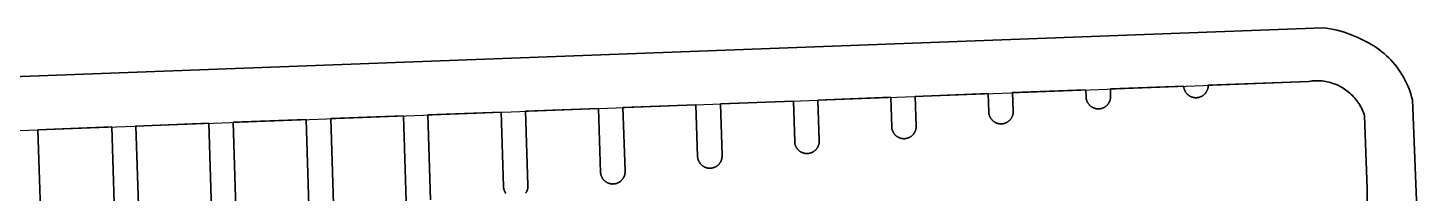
# Model space of a CAD drawing. Header units: millimetres. Extents: x 0 to 1874, y -1069 to 681.
# Drawn here: x 1485.7 to 1805, y 340.2 to 378.1 of the extents above; entities that cross this region are included whole.
import ezdxf

# ---------------------------------------------------------------- set-up
doc = ezdxf.new("R2010")
doc.units = ezdxf.units.MM
doc.layers.add('Blocks', color=7, linetype='Continuous')
doc.layers.add('Blocks$Inner', color=7, linetype='Continuous', lineweight=25, true_color=0x007f00)
doc.layers.add('Blocks$Outline', color=7, linetype='Continuous', lineweight=35, true_color=0xff3f3f)

# ---------------------------------------------------------------- blocks, each defined once
blk = doc.blocks.new('Hee Lounge Chair Side')
at = {"layer": 'Blocks$Inner'}
for points in [[(709.08, 334.61), (707.97, 361.63), (707.79, 362.3), (707.59, 362.97), (707.36, 363.63), (707.12, 364.29), (706.85, 364.93), (706.56, 365.57), (706.25, 366.2), (705.91, 366.81), (705.56, 367.41), (705.18, 368), (704.79, 368.58), (704.37, 369.14), (703.94, 369.69), (703.49, 370.22), (703.02, 370.74), (702.53, 371.24), (702.02, 371.72), (701.5, 372.19), (700.97, 372.64), (700.41, 373.07), (699.85, 373.48), (699.27, 373.87), (698.68, 374.24), (698.07, 374.59), (697.45, 374.92), (696.83, 375.22), (696.19, 375.51), (695.43, 375.88), (694.67, 376.22), (693.89, 376.53), (693.1, 376.82), (692.31, 377.09), (691.5, 377.33), (690.69, 377.54), (689.88, 377.72), (689.05, 377.88), (688.22, 378.01), (687.39, 378.11), (261.13, 362.21)], [(267.04, 349.99), (684.14, 365.83), (684.53, 365.89), (684.92, 365.94), (685.31, 365.97), (685.7, 365.98), (686.09, 365.99), (686.48, 365.98), (686.87, 365.96), (687.26, 365.92), (687.65, 365.87), (688.04, 365.81), (688.42, 365.73), (688.8, 365.65), (689.18, 365.54), (689.56, 365.43), (689.93, 365.3), (690.29, 365.16), (690.65, 365.01), (691.01, 364.85), (691.36, 364.67), (691.7, 364.48), (692.04, 364.28), (692.37, 364.07), (692.69, 363.85), (693.01, 363.62), (693.31, 363.37), (693.61, 363.12), (693.9, 362.85), (694.18, 362.58), (694.45, 362.3), (694.71, 362), (694.96, 361.7), (695.2, 361.39), (695.43, 361.08), (695.65, 360.75), (695.86, 360.42), (696.06, 360.08), (696.24, 359.74), (696.41, 359.38), (696.57, 359.03), (696.72, 358.66), (696.86, 358.3), (696.98, 357.92), (697.54, 341.18), (697.72, 324.42)], [(632.93, 363.89), (632.98, 362.18), (632.99, 362.08), (633, 361.99), (633.01, 361.89), (633.03, 361.79), (633.05, 361.7), (633.07, 361.6), (633.1, 361.51), (633.13, 361.42), (633.16, 361.33), (633.2, 361.24), (633.24, 361.15), (633.28, 361.06), (633.33, 360.97), (633.38, 360.89), (633.43, 360.81), (633.48, 360.73), (633.54, 360.65), (633.6, 360.57), (633.66, 360.5), (633.73, 360.42), (633.79, 360.35), (633.86, 360.28), (633.94, 360.22), (634.01, 360.16), (634.09, 360.1), (634.17, 360.04), (634.25, 359.98), (634.33, 359.93), (634.41, 359.88), (634.5, 359.84), (634.59, 359.79), (634.67, 359.75), (634.76, 359.71), (634.86, 359.68), (634.95, 359.65), (635.04, 359.62), (635.14, 359.6), (635.23, 359.58), (635.33, 359.56), (635.42, 359.54), (635.52, 359.53), (635.62, 359.53), (635.71, 359.52), (635.81, 359.52), (635.91, 359.52), (636.01, 359.53), (636.1, 359.54), (636.2, 359.55), (636.3, 359.57), (636.39, 359.58), (636.49, 359.61), (636.58, 359.63), (636.67, 359.66), (636.77, 359.69), (636.86, 359.73), (636.95, 359.77), (637.03, 359.81), (637.12, 359.85), (637.21, 359.9), (637.29, 359.95), (637.37, 360), (637.45, 360.06), (637.53, 360.12), (637.61, 360.18), (637.68, 360.24), (637.75, 360.31), (637.82, 360.38), (637.89, 360.45), (637.95, 360.52), (638.01, 360.6), (638.07, 360.67), (638.13, 360.75), (638.18, 360.84), (638.23, 360.92), (638.28, 361), (638.32, 361.09), (638.36, 361.18), (638.4, 361.27), (638.44, 361.36), (638.47, 361.45), (638.5, 361.54), (638.53, 361.64), (638.55, 361.73), (638.57, 361.83), (638.58, 361.92), (638.6, 362.02), (638.61, 362.12), (638.61, 362.22), (638.61, 362.31), (638.61, 362.41), (638.61, 362.51), (638.56, 364.1)], [(655.41, 364.74), (655.42, 364.65), (655.43, 364.55), (655.45, 364.45), (655.46, 364.36), (655.48, 364.26), (655.51, 364.17), (655.53, 364.07), (655.56, 363.98), (655.6, 363.89), (655.63, 363.8), (655.67, 363.71), (655.72, 363.62), (655.76, 363.54), (655.81, 363.45), (655.86, 363.37), (655.92, 363.29), (655.97, 363.21), (656.03, 363.13), (656.1, 363.06), (656.16, 362.98), (656.23, 362.91), (656.3, 362.85), (656.37, 362.78), (656.45, 362.72), (656.52, 362.66), (656.6, 362.6), (656.68, 362.54), (656.76, 362.49), (656.85, 362.44), (656.93, 362.4), (657.02, 362.35), (657.11, 362.31), (657.2, 362.28), (657.29, 362.24), (657.38, 362.21), (657.48, 362.18), (657.57, 362.16), (657.67, 362.14), (657.76, 362.12), (657.86, 362.11), (657.95, 362.09), (658.05, 362.09), (658.15, 362.08), (658.25, 362.08), (658.34, 362.08), (658.44, 362.09), (658.54, 362.1), (658.64, 362.11), (658.73, 362.13), (658.83, 362.15), (658.92, 362.17), (659.02, 362.19), (659.11, 362.22), (659.2, 362.25), (659.29, 362.29), (659.38, 362.33), (659.47, 362.37), (659.56, 362.41), (659.64, 362.46), (659.72, 362.51), (659.81, 362.56), (659.89, 362.62), (659.96, 362.68), (660.04, 362.74), (660.11, 362.8), (660.19, 362.87), (660.25, 362.94), (660.32, 363.01), (660.38, 363.08), (660.45, 363.16), (660.51, 363.24), (660.56, 363.32), (660.61, 363.4), (660.67, 363.48), (660.71, 363.57), (660.76, 363.65), (660.8, 363.74), (660.84, 363.83), (660.87, 363.92), (660.91, 364.01), (660.93, 364.11), (660.96, 364.2), (660.98, 364.29), (661, 364.39), (661.02, 364.49), (661.03, 364.58), (661.04, 364.68), (661.05, 364.78), (661.05, 364.87), (661.05, 364.97), (661.04, 365.07)], [(565.72, 361.33), (566.01, 351.94), (566.02, 351.84), (566.03, 351.75), (566.04, 351.65), (566.06, 351.56), (566.08, 351.46), (566.11, 351.37), (566.13, 351.27), (566.16, 351.18), (566.2, 351.09), (566.23, 351), (566.27, 350.91), (566.32, 350.82), (566.36, 350.73), (566.41, 350.65), (566.46, 350.57), (566.52, 350.49), (566.57, 350.41), (566.63, 350.33), (566.7, 350.26), (566.76, 350.18), (566.83, 350.11), (566.9, 350.05), (566.97, 349.98), (567.04, 349.92), (567.12, 349.86), (567.2, 349.8), (567.28, 349.74), (567.36, 349.69), (567.45, 349.64), (567.53, 349.6), (567.62, 349.55), (567.71, 349.51), (567.8, 349.48), (567.89, 349.44), (567.98, 349.41), (568.08, 349.38), (568.17, 349.36), (568.26, 349.34), (568.36, 349.32), (568.46, 349.31), (568.55, 349.29), (568.65, 349.29), (568.75, 349.28), (568.85, 349.28), (568.94, 349.28), (569.04, 349.29), (569.14, 349.3), (569.23, 349.31), (569.33, 349.33), (569.43, 349.34), (569.52, 349.37), (569.61, 349.39), (569.71, 349.42), (569.8, 349.45), (569.89, 349.49), (569.98, 349.53), (570.07, 349.57), (570.15, 349.61), (570.24, 349.66), (570.32, 349.71), (570.41, 349.76), (570.49, 349.82), (570.56, 349.88), (570.64, 349.94), (570.71, 350), (570.78, 350.07), (570.85, 350.14), (570.92, 350.21), (570.98, 350.28), (571.04, 350.36), (571.1, 350.44), (571.16, 350.52), (571.21, 350.6), (571.26, 350.68), (571.31, 350.76), (571.36, 350.85), (571.4, 350.94), (571.44, 351.03), (571.47, 351.12), (571.5, 351.21), (571.53, 351.3), (571.56, 351.4), (571.58, 351.49), (571.6, 351.59), (571.62, 351.69), (571.63, 351.78), (571.64, 351.88), (571.64, 351.98), (571.65, 352.07), (571.65, 352.17), (571.64, 352.27), (571.34, 361.55)], [(588.09, 362.18), (588.31, 355.34), (588.31, 355.25), (588.32, 355.15), (588.34, 355.05), (588.36, 354.96), (588.38, 354.86), (588.4, 354.77), (588.43, 354.68), (588.46, 354.58), (588.49, 354.49), (588.53, 354.4), (588.57, 354.31), (588.61, 354.22), (588.65, 354.14), (588.7, 354.05), (588.76, 353.97), (588.81, 353.89), (588.87, 353.81), (588.93, 353.73), (588.99, 353.66), (589.05, 353.59), (589.12, 353.52), (589.19, 353.45), (589.26, 353.38), (589.34, 353.32), (589.41, 353.26), (589.49, 353.2), (589.57, 353.15), (589.66, 353.1), (589.74, 353.05), (589.83, 353), (589.91, 352.96), (590, 352.92), (590.09, 352.88), (590.18, 352.84), (590.28, 352.81), (590.37, 352.79), (590.46, 352.76), (590.56, 352.74), (590.65, 352.72), (590.75, 352.71), (590.85, 352.7), (590.94, 352.69), (591.04, 352.69), (591.14, 352.68), (591.24, 352.69), (591.33, 352.69), (591.43, 352.7), (591.53, 352.71), (591.62, 352.73), (591.72, 352.75), (591.81, 352.77), (591.91, 352.8), (592, 352.82), (592.09, 352.86), (592.18, 352.89), (592.27, 352.93), (592.36, 352.97), (592.45, 353.02), (592.53, 353.06), (592.62, 353.11), (592.7, 353.17), (592.78, 353.22), (592.86, 353.28), (592.93, 353.34), (593.01, 353.41), (593.08, 353.47), (593.15, 353.54), (593.21, 353.61), (593.28, 353.69), (593.34, 353.76), (593.4, 353.84), (593.45, 353.92), (593.51, 354), (593.56, 354.08), (593.6, 354.17), (593.65, 354.26), (593.69, 354.34), (593.73, 354.43), (593.77, 354.52), (593.8, 354.62), (593.83, 354.71), (593.85, 354.8), (593.87, 354.9), (593.89, 354.99), (593.91, 355.09), (593.92, 355.19), (593.93, 355.28), (593.94, 355.38), (593.94, 355.48), (593.94, 355.57), (593.94, 355.67), (593.72, 362.4)], [(610.48, 363.03), (610.61, 358.75), (610.62, 358.65), (610.63, 358.56), (610.64, 358.46), (610.66, 358.36), (610.68, 358.27), (610.7, 358.17), (610.73, 358.08), (610.76, 357.99), (610.79, 357.9), (610.83, 357.81), (610.87, 357.72), (610.91, 357.63), (610.96, 357.54), (611.01, 357.46), (611.06, 357.38), (611.11, 357.3), (611.17, 357.22), (611.23, 357.14), (611.29, 357.06), (611.36, 356.99), (611.42, 356.92), (611.49, 356.85), (611.57, 356.79), (611.64, 356.73), (611.72, 356.67), (611.79, 356.61), (611.88, 356.55), (611.96, 356.5), (612.04, 356.45), (612.13, 356.4), (612.21, 356.36), (612.3, 356.32), (612.39, 356.28), (612.48, 356.25), (612.58, 356.22), (612.67, 356.19), (612.76, 356.17), (612.86, 356.15), (612.96, 356.13), (613.05, 356.11), (613.15, 356.1), (613.25, 356.09), (613.34, 356.09), (613.44, 356.09), (613.54, 356.09), (613.64, 356.1), (613.73, 356.11), (613.83, 356.12), (613.93, 356.13), (614.02, 356.15), (614.12, 356.18), (614.21, 356.2), (614.3, 356.23), (614.39, 356.26), (614.49, 356.3), (614.58, 356.34), (614.66, 356.38), (614.75, 356.42), (614.84, 356.47), (614.92, 356.52), (615, 356.57), (615.08, 356.63), (615.16, 356.69), (615.23, 356.75), (615.31, 356.81), (615.38, 356.88), (615.45, 356.95), (615.51, 357.02), (615.58, 357.09), (615.64, 357.17), (615.7, 357.24), (615.76, 357.32), (615.81, 357.41), (615.86, 357.49), (615.91, 357.57), (615.95, 357.66), (615.99, 357.75), (616.03, 357.84), (616.07, 357.93), (616.1, 358.02), (616.13, 358.11), (616.15, 358.21), (616.18, 358.3), (616.2, 358.4), (616.21, 358.49), (616.22, 358.59), (616.23, 358.69), (616.24, 358.78), (616.24, 358.88), (616.24, 358.98), (616.24, 359.08), (616.1, 363.25)], [(476.08, 357.93), (476.69, 338.33)], [(482.32, 338.66), (481.68, 358.14)], [(498.55, 358.78), (499.08, 341.68), (499.09, 341.58), (499.1, 341.48), (499.11, 341.39), (499.13, 341.29), (499.15, 341.2), (499.17, 341.1), (499.2, 341.01), (499.23, 340.92), (499.26, 340.82), (499.3, 340.73), (499.34, 340.65), (499.38, 340.56), (499.43, 340.47), (499.48, 340.39), (499.53, 340.3), (499.58, 340.22), (499.64, 340.14)], [(504.17, 340.17), (504.23, 340.25), (504.28, 340.33), (504.33, 340.42), (504.38, 340.5), (504.42, 340.59), (504.47, 340.68), (504.5, 340.77), (504.54, 340.86), (504.57, 340.95), (504.6, 341.04), (504.63, 341.14), (504.65, 341.23), (504.67, 341.33), (504.68, 341.42), (504.7, 341.52), (504.71, 341.62), (504.71, 341.71), (504.71, 341.81), (504.71, 341.91), (504.71, 342.01), (504.15, 359)], [(520.95, 359.63), (521.4, 344.95), (521.41, 344.86), (521.42, 344.76), (521.43, 344.66), (521.45, 344.57), (521.47, 344.47), (521.49, 344.38), (521.52, 344.28), (521.55, 344.19), (521.58, 344.1), (521.62, 344.01), (521.66, 343.92), (521.7, 343.83), (521.75, 343.75), (521.8, 343.66), (521.85, 343.58), (521.9, 343.5), (521.96, 343.42), (522.02, 343.34), (522.08, 343.27), (522.15, 343.2), (522.22, 343.13), (522.29, 343.06), (522.36, 342.99), (522.43, 342.93), (522.51, 342.87), (522.59, 342.81), (522.67, 342.76), (522.75, 342.7), (522.83, 342.65), (522.92, 342.61), (523.01, 342.57), (523.1, 342.52), (523.19, 342.49), (523.28, 342.45), (523.37, 342.42), (523.46, 342.4), (523.56, 342.37), (523.65, 342.35), (523.75, 342.33), (523.84, 342.32), (523.94, 342.31), (524.04, 342.3), (524.14, 342.29), (524.23, 342.29), (524.33, 342.3), (524.43, 342.3), (524.52, 342.31), (524.62, 342.32), (524.72, 342.34), (524.81, 342.36), (524.91, 342.38), (525, 342.4), (525.09, 342.43), (525.19, 342.47), (525.28, 342.5), (525.37, 342.54), (525.46, 342.58), (525.54, 342.62), (525.63, 342.67), (525.71, 342.72), (525.79, 342.78), (525.87, 342.83), (525.95, 342.89), (526.03, 342.95), (526.1, 343.01), (526.17, 343.08), (526.24, 343.15), (526.31, 343.22), (526.37, 343.29), (526.43, 343.37), (526.49, 343.45), (526.55, 343.53), (526.6, 343.61), (526.65, 343.69), (526.7, 343.78), (526.74, 343.86), (526.78, 343.95), (526.82, 344.04), (526.86, 344.13), (526.89, 344.22), (526.92, 344.32), (526.95, 344.41), (526.97, 344.51), (526.99, 344.6), (527, 344.7), (527.02, 344.79), (527.03, 344.89), (527.03, 344.99), (527.03, 345.09), (527.03, 345.18), (527.03, 345.28), (526.55, 359.85)], [(543.33, 360.48), (543.7, 348.57), (543.71, 348.47), (543.72, 348.37), (543.73, 348.28), (543.75, 348.18), (543.77, 348.09), (543.79, 347.99), (543.82, 347.9), (543.85, 347.81), (543.88, 347.71), (543.92, 347.62), (543.96, 347.53), (544, 347.45), (544.05, 347.36), (544.09, 347.28), (544.15, 347.19), (544.2, 347.11), (544.26, 347.03), (544.32, 346.96), (544.38, 346.88), (544.45, 346.81), (544.51, 346.74), (544.58, 346.67), (544.65, 346.61), (544.73, 346.54), (544.81, 346.48), (544.88, 346.43), (544.96, 346.37), (545.05, 346.32), (545.13, 346.27), (545.22, 346.22), (545.3, 346.18), (545.39, 346.14), (545.48, 346.1), (545.57, 346.07), (545.67, 346.04), (545.76, 346.01), (545.85, 345.99), (545.95, 345.96), (546.05, 345.95), (546.14, 345.93), (546.24, 345.92), (546.34, 345.91), (546.43, 345.91), (546.53, 345.91), (546.63, 345.91), (546.72, 345.92), (546.82, 345.92), (546.92, 345.94), (547.01, 345.95), (547.11, 345.97), (547.21, 345.99), (547.3, 346.02), (547.39, 346.05), (547.48, 346.08), (547.58, 346.12), (547.66, 346.15), (547.75, 346.19), (547.84, 346.24), (547.92, 346.29), (548.01, 346.34), (548.09, 346.39), (548.17, 346.45), (548.25, 346.5), (548.32, 346.57), (548.4, 346.63), (548.47, 346.7), (548.54, 346.76), (548.6, 346.84), (548.67, 346.91), (548.73, 346.98), (548.79, 347.06), (548.84, 347.14), (548.9, 347.22), (548.95, 347.31), (549, 347.39), (549.04, 347.48), (549.08, 347.57), (549.12, 347.66), (549.16, 347.75), (549.19, 347.84), (549.22, 347.93), (549.24, 348.03), (549.27, 348.12), (549.29, 348.22), (549.3, 348.31), (549.31, 348.41), (549.32, 348.51), (549.33, 348.6), (549.33, 348.7), (549.33, 348.8), (549.33, 348.9), (548.94, 360.7)], [(393.06, 325.07), (392.09, 354.74)], [(409.04, 355.38), (409.89, 328.01)], [(415.52, 328.34), (414.63, 355.59)], [(431.37, 356.23), (432.13, 331.47)], [(437.76, 331.8), (436.96, 356.44)], [(453.77, 357.08), (454.46, 334.87)], [(460.09, 335.2), (459.37, 357.29)]]:
    blk.add_lwpolyline(points, dxfattribs=at)
at = {"layer": 'Blocks$Outline'}
for points in [[(709.08, 334.61), (707.97, 361.63), (707.79, 362.3), (707.59, 362.97), (707.36, 363.63), (707.12, 364.29), (706.85, 364.93), (706.56, 365.57), (706.25, 366.2), (705.91, 366.81), (705.56, 367.41), (705.18, 368), (704.79, 368.58), (704.37, 369.14), (703.94, 369.69), (703.49, 370.22), (703.02, 370.74), (702.53, 371.24), (702.02, 371.72), (701.5, 372.19), (700.97, 372.64), (700.41, 373.07), (699.85, 373.48), (699.27, 373.87), (698.68, 374.24), (698.07, 374.59), (697.45, 374.92), (696.83, 375.22), (696.19, 375.51), (695.43, 375.88), (694.67, 376.22), (693.89, 376.53), (693.1, 376.82), (692.31, 377.09), (691.5, 377.33), (690.69, 377.54), (689.88, 377.72), (689.05, 377.88), (688.22, 378.01), (687.39, 378.11), (261.13, 362.21)], [(632.93, 363.89), (632.98, 362.18), (632.99, 362.08), (633, 361.99), (633.01, 361.89), (633.03, 361.79), (633.05, 361.7), (633.07, 361.6), (633.1, 361.51), (633.13, 361.42), (633.16, 361.33), (633.2, 361.24), (633.24, 361.15), (633.28, 361.06), (633.33, 360.97), (633.38, 360.89), (633.43, 360.81), (633.48, 360.73), (633.54, 360.65), (633.6, 360.57), (633.66, 360.5), (633.73, 360.42), (633.79, 360.35), (633.86, 360.28), (633.94, 360.22), (634.01, 360.16), (634.09, 360.1), (634.17, 360.04), (634.25, 359.98), (634.33, 359.93), (634.41, 359.88), (634.5, 359.84), (634.59, 359.79), (634.67, 359.75), (634.76, 359.71), (634.86, 359.68), (634.95, 359.65), (635.04, 359.62), (635.14, 359.6), (635.23, 359.58), (635.33, 359.56), (635.42, 359.54), (635.52, 359.53), (635.62, 359.53), (635.71, 359.52), (635.81, 359.52), (635.91, 359.52), (636.01, 359.53), (636.1, 359.54), (636.2, 359.55), (636.3, 359.57), (636.39, 359.58), (636.49, 359.61), (636.58, 359.63), (636.67, 359.66), (636.77, 359.69), (636.86, 359.73), (636.95, 359.77), (637.03, 359.81), (637.12, 359.85), (637.21, 359.9), (637.29, 359.95), (637.37, 360), (637.45, 360.06), (637.53, 360.12), (637.61, 360.18), (637.68, 360.24), (637.75, 360.31), (637.82, 360.38), (637.89, 360.45), (637.95, 360.52), (638.01, 360.6), (638.07, 360.67), (638.13, 360.75), (638.18, 360.84), (638.23, 360.92), (638.28, 361), (638.32, 361.09), (638.36, 361.18), (638.4, 361.27), (638.44, 361.36), (638.47, 361.45), (638.5, 361.54), (638.53, 361.64), (638.55, 361.73), (638.57, 361.83), (638.58, 361.92), (638.6, 362.02), (638.61, 362.12), (638.61, 362.22), (638.61, 362.31), (638.61, 362.41), (638.61, 362.51), (638.56, 364.1)], [(638.56, 364.1), (655.41, 364.74)], [(655.41, 364.74), (655.42, 364.65), (655.43, 364.55), (655.45, 364.45), (655.46, 364.36), (655.48, 364.26), (655.51, 364.17), (655.53, 364.07), (655.56, 363.98), (655.6, 363.89), (655.63, 363.8), (655.67, 363.71), (655.72, 363.62), (655.76, 363.54), (655.81, 363.45), (655.86, 363.37), (655.92, 363.29), (655.97, 363.21), (656.03, 363.13), (656.1, 363.06), (656.16, 362.98), (656.23, 362.91), (656.3, 362.85), (656.37, 362.78), (656.45, 362.72), (656.52, 362.66), (656.6, 362.6), (656.68, 362.54), (656.76, 362.49), (656.85, 362.44), (656.93, 362.4), (657.02, 362.35), (657.11, 362.31), (657.2, 362.28), (657.29, 362.24), (657.38, 362.21), (657.48, 362.18), (657.57, 362.16), (657.67, 362.14), (657.76, 362.12), (657.86, 362.11), (657.95, 362.09), (658.05, 362.09), (658.15, 362.08), (658.25, 362.08), (658.34, 362.08), (658.44, 362.09), (658.54, 362.1), (658.64, 362.11), (658.73, 362.13), (658.83, 362.15), (658.92, 362.17), (659.02, 362.19), (659.11, 362.22), (659.2, 362.25), (659.29, 362.29), (659.38, 362.33), (659.47, 362.37), (659.56, 362.41), (659.64, 362.46), (659.72, 362.51), (659.81, 362.56), (659.89, 362.62), (659.96, 362.68), (660.04, 362.74), (660.11, 362.8), (660.19, 362.87), (660.25, 362.94), (660.32, 363.01), (660.38, 363.08), (660.45, 363.16), (660.51, 363.24), (660.56, 363.32), (660.61, 363.4), (660.67, 363.48), (660.71, 363.57), (660.76, 363.65), (660.8, 363.74), (660.84, 363.83), (660.87, 363.92), (660.91, 364.01), (660.93, 364.11), (660.96, 364.2), (660.98, 364.29), (661, 364.39), (661.02, 364.49), (661.03, 364.58), (661.04, 364.68), (661.05, 364.78), (661.05, 364.87), (661.05, 364.96)], [(661.05, 364.96), (684.14, 365.83), (684.53, 365.89), (684.92, 365.94), (685.31, 365.97), (685.7, 365.98), (686.09, 365.99), (686.48, 365.98), (686.87, 365.96), (687.26, 365.92), (687.65, 365.87), (688.04, 365.81), (688.42, 365.73), (688.8, 365.65), (689.18, 365.54), (689.56, 365.43), (689.93, 365.3), (690.29, 365.16), (690.65, 365.01), (691.01, 364.85), (691.36, 364.67), (691.7, 364.48), (692.04, 364.28), (692.37, 364.07), (692.69, 363.85), (693.01, 363.62), (693.31, 363.37), (693.61, 363.12), (693.9, 362.85), (694.18, 362.58), (694.45, 362.3), (694.71, 362), (694.96, 361.7), (695.2, 361.39), (695.43, 361.08), (695.65, 360.75), (695.86, 360.42), (696.06, 360.08), (696.24, 359.74), (696.41, 359.38), (696.57, 359.03), (696.72, 358.66), (696.86, 358.3), (696.98, 357.92), (697.54, 341.18), (697.72, 324.42)], [(548.94, 360.7), (565.72, 361.33)], [(565.72, 361.33), (566.01, 351.94), (566.02, 351.84), (566.03, 351.75), (566.04, 351.65), (566.06, 351.56), (566.08, 351.46), (566.11, 351.37), (566.13, 351.27), (566.16, 351.18), (566.2, 351.09), (566.23, 351), (566.27, 350.91), (566.32, 350.82), (566.36, 350.73), (566.41, 350.65), (566.46, 350.57), (566.52, 350.49), (566.57, 350.41), (566.63, 350.33), (566.7, 350.26), (566.76, 350.18), (566.83, 350.11), (566.9, 350.05), (566.97, 349.98), (567.04, 349.92), (567.12, 349.86), (567.2, 349.8), (567.28, 349.74), (567.36, 349.69), (567.45, 349.64), (567.53, 349.6), (567.62, 349.55), (567.71, 349.51), (567.8, 349.48), (567.89, 349.44), (567.98, 349.41), (568.08, 349.38), (568.17, 349.36), (568.26, 349.34), (568.36, 349.32), (568.46, 349.31), (568.55, 349.29), (568.65, 349.29), (568.75, 349.28), (568.85, 349.28), (568.94, 349.28), (569.04, 349.29), (569.14, 349.3), (569.23, 349.31), (569.33, 349.33), (569.43, 349.34), (569.52, 349.37), (569.61, 349.39), (569.71, 349.42), (569.8, 349.45), (569.89, 349.49), (569.98, 349.53), (570.07, 349.57), (570.15, 349.61), (570.24, 349.66), (570.32, 349.71), (570.41, 349.76), (570.49, 349.82), (570.56, 349.88), (570.64, 349.94), (570.71, 350), (570.78, 350.07), (570.85, 350.14), (570.92, 350.21), (570.98, 350.28), (571.04, 350.36), (571.1, 350.44), (571.16, 350.52), (571.21, 350.6), (571.26, 350.68), (571.31, 350.76), (571.36, 350.85), (571.4, 350.94), (571.44, 351.03), (571.47, 351.12), (571.5, 351.21), (571.53, 351.3), (571.56, 351.4), (571.58, 351.49), (571.6, 351.59), (571.62, 351.69), (571.63, 351.78), (571.64, 351.88), (571.64, 351.98), (571.65, 352.07), (571.65, 352.17), (571.64, 352.27), (571.34, 361.55)], [(571.34, 361.55), (588.09, 362.18)], [(588.09, 362.18), (588.31, 355.34), (588.31, 355.25), (588.32, 355.15), (588.34, 355.05), (588.36, 354.96), (588.38, 354.86), (588.4, 354.77), (588.43, 354.68), (588.46, 354.58), (588.49, 354.49), (588.53, 354.4), (588.57, 354.31), (588.61, 354.22), (588.65, 354.14), (588.7, 354.05), (588.76, 353.97), (588.81, 353.89), (588.87, 353.81), (588.93, 353.73), (588.99, 353.66), (589.05, 353.59), (589.12, 353.52), (589.19, 353.45), (589.26, 353.38), (589.34, 353.32), (589.41, 353.26), (589.49, 353.2), (589.57, 353.15), (589.66, 353.1), (589.74, 353.05), (589.83, 353), (589.91, 352.96), (590, 352.92), (590.09, 352.88), (590.18, 352.84), (590.28, 352.81), (590.37, 352.79), (590.46, 352.76), (590.56, 352.74), (590.65, 352.72), (590.75, 352.71), (590.85, 352.7), (590.94, 352.69), (591.04, 352.69), (591.14, 352.68), (591.24, 352.69), (591.33, 352.69), (591.43, 352.7), (591.53, 352.71), (591.62, 352.73), (591.72, 352.75), (591.81, 352.77), (591.91, 352.8), (592, 352.82), (592.09, 352.86), (592.18, 352.89), (592.27, 352.93), (592.36, 352.97), (592.45, 353.02), (592.53, 353.06), (592.62, 353.11), (592.7, 353.17), (592.78, 353.22), (592.86, 353.28), (592.93, 353.34), (593.01, 353.41), (593.08, 353.47), (593.15, 353.54), (593.21, 353.61), (593.28, 353.69), (593.34, 353.76), (593.4, 353.84), (593.45, 353.92), (593.51, 354), (593.56, 354.08), (593.6, 354.17), (593.65, 354.26), (593.69, 354.34), (593.73, 354.43), (593.77, 354.52), (593.8, 354.62), (593.83, 354.71), (593.85, 354.8), (593.87, 354.9), (593.89, 354.99), (593.91, 355.09), (593.92, 355.19), (593.93, 355.28), (593.94, 355.38), (593.94, 355.48), (593.94, 355.57), (593.94, 355.67), (593.72, 362.4)], [(593.72, 362.4), (610.48, 363.03)], [(610.48, 363.03), (610.61, 358.75), (610.62, 358.65), (610.63, 358.56), (610.64, 358.46), (610.66, 358.36), (610.68, 358.27), (610.7, 358.17), (610.73, 358.08), (610.76, 357.99), (610.79, 357.9), (610.83, 357.81), (610.87, 357.72), (610.91, 357.63), (610.96, 357.54), (611.01, 357.46), (611.06, 357.38), (611.11, 357.3), (611.17, 357.22), (611.23, 357.14), (611.29, 357.06), (611.36, 356.99), (611.42, 356.92), (611.49, 356.85), (611.57, 356.79), (611.64, 356.73), (611.72, 356.67), (611.79, 356.61), (611.88, 356.55), (611.96, 356.5), (612.04, 356.45), (612.13, 356.4), (612.21, 356.36), (612.3, 356.32), (612.39, 356.28), (612.48, 356.25), (612.58, 356.22), (612.67, 356.19), (612.76, 356.17), (612.86, 356.15), (612.96, 356.13), (613.05, 356.11), (613.15, 356.1), (613.25, 356.09), (613.34, 356.09), (613.44, 356.09), (613.54, 356.09), (613.64, 356.1), (613.73, 356.11), (613.83, 356.12), (613.93, 356.13), (614.02, 356.15), (614.12, 356.18), (614.21, 356.2), (614.3, 356.23), (614.39, 356.26), (614.49, 356.3), (614.58, 356.34), (614.66, 356.38), (614.75, 356.42), (614.84, 356.47), (614.92, 356.52), (615, 356.57), (615.08, 356.63), (615.16, 356.69), (615.23, 356.75), (615.31, 356.81), (615.38, 356.88), (615.45, 356.95), (615.51, 357.02), (615.58, 357.09), (615.64, 357.17), (615.7, 357.24), (615.76, 357.32), (615.81, 357.41), (615.86, 357.49), (615.91, 357.57), (615.95, 357.66), (615.99, 357.75), (616.03, 357.84), (616.07, 357.93), (616.1, 358.02), (616.13, 358.11), (616.15, 358.21), (616.18, 358.3), (616.2, 358.4), (616.21, 358.49), (616.22, 358.59), (616.23, 358.69), (616.24, 358.78), (616.24, 358.88), (616.24, 358.98), (616.24, 359.08), (616.1, 363.25)], [(616.1, 363.25), (632.93, 363.89)], [(459.37, 357.29), (476.08, 357.93)], [(476.08, 357.93), (476.69, 338.33)], [(482.32, 338.66), (481.68, 358.14)], [(481.68, 358.14), (498.55, 358.78)], [(498.55, 358.78), (499.08, 341.68), (499.09, 341.58), (499.1, 341.48), (499.11, 341.39), (499.13, 341.29), (499.15, 341.2), (499.17, 341.1), (499.2, 341.01), (499.23, 340.92), (499.26, 340.82), (499.3, 340.73), (499.34, 340.65), (499.38, 340.56), (499.43, 340.47), (499.48, 340.39), (499.53, 340.3), (499.58, 340.22), (499.64, 340.14)], [(504.17, 340.17), (504.23, 340.25), (504.28, 340.33), (504.33, 340.42), (504.38, 340.5), (504.42, 340.59), (504.47, 340.68), (504.5, 340.77), (504.54, 340.86), (504.57, 340.95), (504.6, 341.04), (504.63, 341.14), (504.65, 341.23), (504.67, 341.33), (504.68, 341.42), (504.7, 341.52), (504.71, 341.62), (504.71, 341.71), (504.71, 341.81), (504.71, 341.91), (504.71, 342.01), (504.15, 359)], [(504.15, 359), (520.95, 359.63)], [(520.95, 359.63), (521.4, 344.95), (521.41, 344.86), (521.42, 344.76), (521.43, 344.66), (521.45, 344.57), (521.47, 344.47), (521.49, 344.38), (521.52, 344.28), (521.55, 344.19), (521.58, 344.1), (521.62, 344.01), (521.66, 343.92), (521.7, 343.83), (521.75, 343.75), (521.8, 343.66), (521.85, 343.58), (521.9, 343.5), (521.96, 343.42), (522.02, 343.34), (522.08, 343.27), (522.15, 343.2), (522.22, 343.13), (522.29, 343.06), (522.36, 342.99), (522.43, 342.93), (522.51, 342.87), (522.59, 342.81), (522.67, 342.76), (522.75, 342.7), (522.83, 342.65), (522.92, 342.61), (523.01, 342.57), (523.1, 342.52), (523.19, 342.49), (523.28, 342.45), (523.37, 342.42), (523.46, 342.4), (523.56, 342.37), (523.65, 342.35), (523.75, 342.33), (523.84, 342.32), (523.94, 342.31), (524.04, 342.3), (524.14, 342.29), (524.23, 342.29), (524.33, 342.3), (524.43, 342.3), (524.52, 342.31), (524.62, 342.32), (524.72, 342.34), (524.81, 342.36), (524.91, 342.38), (525, 342.4), (525.09, 342.43), (525.19, 342.47), (525.28, 342.5), (525.37, 342.54), (525.46, 342.58), (525.54, 342.62), (525.63, 342.67), (525.71, 342.72), (525.79, 342.78), (525.87, 342.83), (525.95, 342.89), (526.03, 342.95), (526.1, 343.01), (526.17, 343.08), (526.24, 343.15), (526.31, 343.22), (526.37, 343.29), (526.43, 343.37), (526.49, 343.45), (526.55, 343.53), (526.6, 343.61), (526.65, 343.69), (526.7, 343.78), (526.74, 343.86), (526.78, 343.95), (526.82, 344.04), (526.86, 344.13), (526.89, 344.22), (526.92, 344.32), (526.95, 344.41), (526.97, 344.51), (526.99, 344.6), (527, 344.7), (527.02, 344.79), (527.03, 344.89), (527.03, 344.99), (527.03, 345.09), (527.03, 345.18), (527.03, 345.28), (526.55, 359.85)], [(526.55, 359.85), (543.33, 360.48)], [(543.33, 360.48), (543.7, 348.57), (543.71, 348.47), (543.72, 348.37), (543.73, 348.28), (543.75, 348.18), (543.77, 348.09), (543.79, 347.99), (543.82, 347.9), (543.85, 347.81), (543.88, 347.71), (543.92, 347.62), (543.96, 347.53), (544, 347.45), (544.05, 347.36), (544.09, 347.28), (544.15, 347.19), (544.2, 347.11), (544.26, 347.03), (544.32, 346.96), (544.38, 346.88), (544.45, 346.81), (544.51, 346.74), (544.58, 346.67), (544.65, 346.61), (544.73, 346.54), (544.81, 346.48), (544.88, 346.43), (544.96, 346.37), (545.05, 346.32), (545.13, 346.27), (545.22, 346.22), (545.3, 346.18), (545.39, 346.14), (545.48, 346.1), (545.57, 346.07), (545.67, 346.04), (545.76, 346.01), (545.85, 345.99), (545.95, 345.96), (546.05, 345.95), (546.14, 345.93), (546.24, 345.92), (546.34, 345.91), (546.43, 345.91), (546.53, 345.91), (546.63, 345.91), (546.72, 345.92), (546.82, 345.92), (546.92, 345.94), (547.01, 345.95), (547.11, 345.97), (547.21, 345.99), (547.3, 346.02), (547.39, 346.05), (547.48, 346.08), (547.58, 346.12), (547.66, 346.15), (547.75, 346.19), (547.84, 346.24), (547.92, 346.29), (548.01, 346.34), (548.09, 346.39), (548.17, 346.45), (548.25, 346.5), (548.32, 346.57), (548.4, 346.63), (548.47, 346.7), (548.54, 346.76), (548.6, 346.84), (548.67, 346.91), (548.73, 346.98), (548.79, 347.06), (548.84, 347.14), (548.9, 347.22), (548.95, 347.31), (549, 347.39), (549.04, 347.48), (549.08, 347.57), (549.12, 347.66), (549.16, 347.75), (549.19, 347.84), (549.22, 347.93), (549.24, 348.03), (549.27, 348.12), (549.29, 348.22), (549.3, 348.31), (549.31, 348.41), (549.32, 348.51), (549.33, 348.6), (549.33, 348.7), (549.33, 348.8), (549.33, 348.9), (548.94, 360.7)], [(393.06, 325.07), (392.09, 354.74)], [(392.09, 354.74), (409.04, 355.38)], [(409.04, 355.38), (409.89, 328.01)], [(415.52, 328.34), (414.63, 355.59)], [(414.63, 355.59), (431.37, 356.23)], [(431.37, 356.23), (432.13, 331.47)], [(437.76, 331.8), (436.96, 356.44)], [(436.96, 356.44), (453.77, 357.08)], [(453.77, 357.08), (454.46, 334.87)], [(460.09, 335.2), (459.37, 357.29)]]:
    blk.add_lwpolyline(points, dxfattribs=at)

msp = doc.modelspace()

# ---------------------------------------------------------------- block references
at = {"layer": 'Blocks'}
msp.add_blockref('Hee Lounge Chair Side', (1095.89, 0), dxfattribs=at)

doc.saveas('drawing.dxf')
